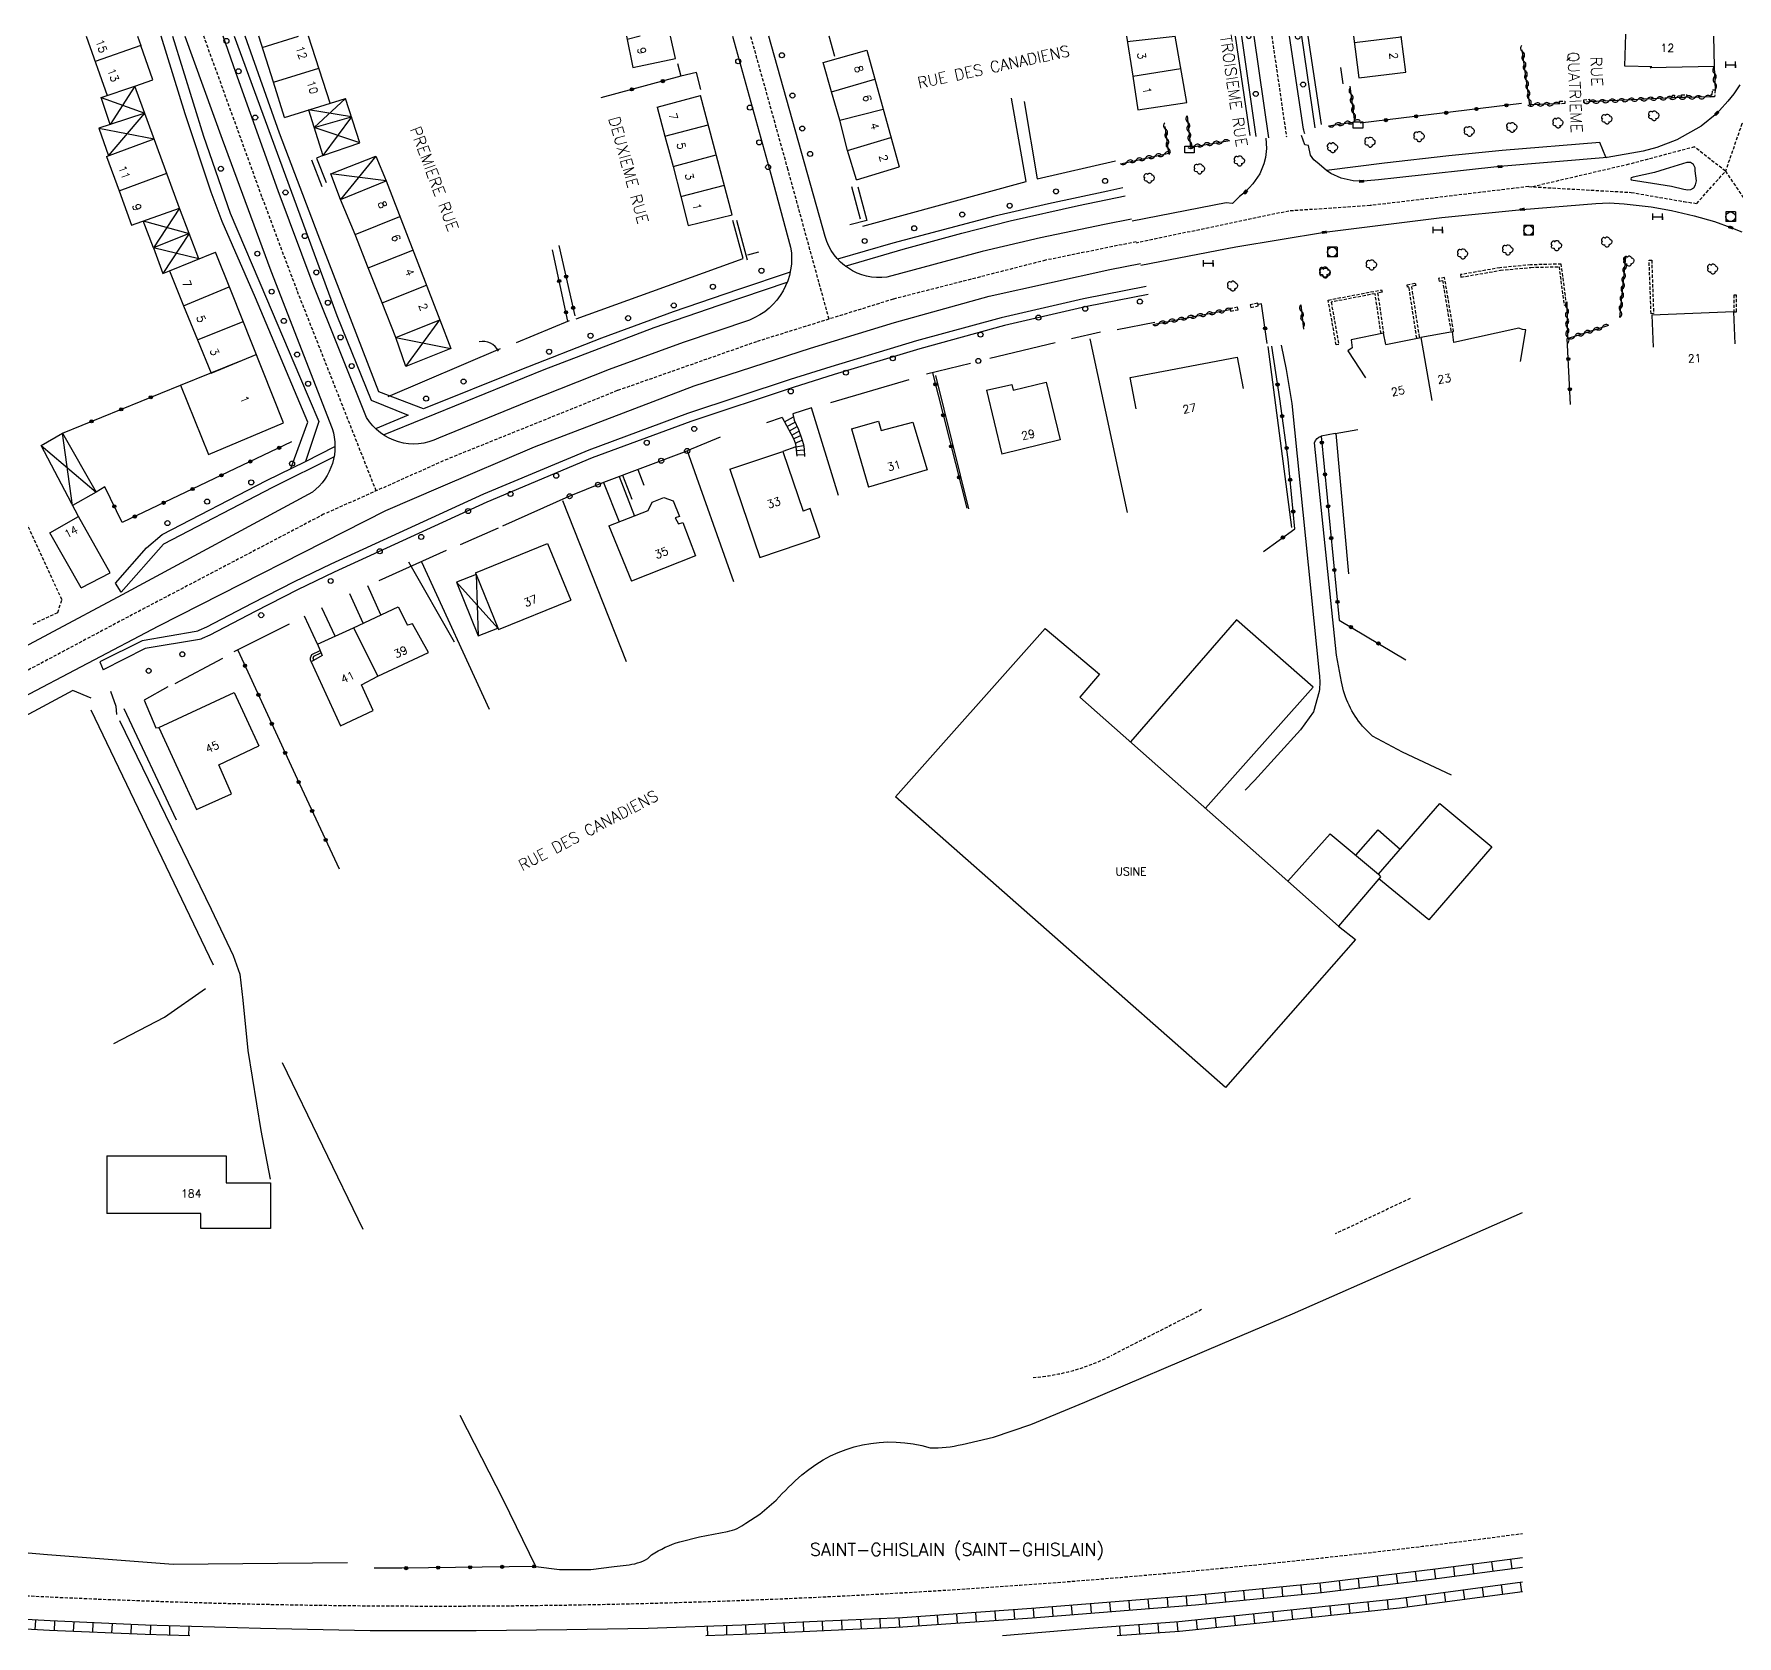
# Model space of a CAD drawing. Header units: millimetres. Extents: x 110000 to 111000, y 125000 to 126000.
# Drawn here: x 110267.4 to 110533.5, y 125750 to 126000.3 of the extents above; entities that cross this region are included whole.
import ezdxf
from ezdxf.enums import TextEntityAlignment as Align

# ---------------------------------------------------------------- set-up
doc = ezdxf.new("R2010")
doc.units = ezdxf.units.MM
doc.linetypes.add('DASHED', pattern=[0.75, 0.5, -0.25])
doc.layers.get('0').update_dxf_attribs({"linetype": 'CONTINUOUS'})
for name, color, linetype in [('W0001', 6, 'DASHED'), ('W0008', 7, 'CONTINUOUS'), ('W0100', 7, 'CONTINUOUS'), ('W0112', 1, 'DASHED'), ('W0300', 7, 'CONTINUOUS'), ('W0302', 3, 'CONTINUOUS'), ('W0310', 3, 'CONTINUOUS'), ('W0322', 7, 'CONTINUOUS'), ('W0400', 7, 'CONTINUOUS'), ('W0420', 7, 'CONTINUOUS'), ('W0700', 7, 'CONTINUOUS'), ('W0980', 7, 'CONTINUOUS'), ('W0989', 7, 'CONTINUOUS'), ('W0991', 7, 'CONTINUOUS'), ('W1102', 7, 'CONTINUOUS'), ('W1471', 7, 'CONTINUOUS'), ('W1474', 7, 'CONTINUOUS')]:
    doc.layers.add(name, color=color, linetype=linetype)
doc.styles.get("Standard").update_dxf_attribs({"font": 'romans.shx', "width": 0.85})

# ---------------------------------------------------------------- blocks, each defined once
blk = doc.blocks.new('T1474')
at = {"color": 0, "linetype": 'Continuous', "flags": 128}
for points in [[(-0.75, -0.5), (-0.75, 0.5)], [(-0.75, 0), (0.75, 0)], [(0.75, 0), (0.75, -0.5), (0.75, 0.5)]]:
    blk.add_lwpolyline(points, dxfattribs=at)
blk = doc.blocks.new('T400')
for p, q in [((-0.15, 0.3), (0.15, 0.3)), ((-0.15, -0.25), (-0.15, 0.3)), ((-0.15, 0.15), (0.15, 0.15)), ((-0.15, 0), (0.15, 0)), ((0.15, 0.3), (0.15, -0.25)), ((-0.15, -0.15), (0.15, -0.15)), ((-0.15, -0.25), (-0.15, -0.3)), ((-0.15, -0.3), (0.15, -0.3)), ((0.15, -0.3), (0.15, -0.25))]:
    blk.add_line(p, q)
blk = doc.blocks.new('T300')
for p, q in [((-0.8, 0.51), (-0.86, 0.34)), ((-0.86, 0.34), (-0.86, 0.17)), ((-0.86, 0.17), (-0.74, 0.06)), ((-0.69, 0.63), (-0.8, 0.51)), ((-0.8, -0.06), (-0.74, 0.06)), ((-0.74, 0.06), (-0.69, 0.11)), ((-0.57, 0.69), (-0.69, 0.63)), ((-0.46, 0.69), (-0.57, 0.69)), ((-0.29, 0.63), (-0.46, 0.69)), ((-0.29, 0.63), (-0.17, 0.74)), ((-0.23, 0.57), (-0.29, 0.63)), ((-0.17, 0.74), (-0.06, 0.8)), ((-0.06, 0.8), (0.06, 0.8)), ((0.06, 0.8), (0.23, 0.74)), ((0.23, 0.74), (0.34, 0.63)), ((0.34, 0.63), (0.4, 0.51)), ((0.46, 0.46), (0.34, 0.46)), ((0.4, 0.51), (0.4, 0.46)), ((0.57, 0.4), (0.46, 0.46)), ((0.57, 0.4), (0.69, 0.29)), ((0.69, 0.29), (0.74, 0.17)), ((0.74, 0.06), (0.69, -0.17)), ((0.74, 0.17), (0.74, 0.06)), ((-0.8, -0.17), (-0.8, -0.06)), ((-0.8, -0.23), (-0.8, -0.17)), ((-0.74, -0.34), (-0.8, -0.23)), ((-0.69, -0.4), (-0.74, -0.34)), ((-0.51, -0.46), (-0.69, -0.4)), ((-0.4, -0.46), (-0.51, -0.46)), ((-0.4, -0.46), (-0.34, -0.46)), ((-0.34, -0.46), (-0.34, -0.4)), ((-0.34, -0.51), (-0.34, -0.46)), ((-0.29, -0.63), (-0.34, -0.51)), ((-0.17, -0.74), (-0.29, -0.63)), ((-0.06, -0.8), (-0.17, -0.74)), ((0.06, -0.8), (-0.06, -0.8)), ((0.17, -0.74), (0.06, -0.8)), ((0.23, -0.69), (0.17, -0.74)), ((0.29, -0.46), (0.23, -0.46)), ((0.29, -0.63), (0.23, -0.69)), ((0.46, -0.4), (0.29, -0.46)), ((0.34, -0.51), (0.29, -0.63)), ((0.34, -0.51), (0.34, -0.46)), ((0.57, -0.34), (0.46, -0.4)), ((0.63, -0.29), (0.57, -0.34)), ((0.69, -0.17), (0.63, -0.29))]:
    blk.add_line(p, q)
blk = doc.blocks.new('T1471')
at = {"color": 0, "linetype": 'Continuous', "flags": 128}
blk.add_lwpolyline([(-0.75, -0.5), (-0.75, 0.5), (0.75, 0.5), (0.75, -0.5), (-0.75, -0.5)], dxfattribs=at)
blk = doc.blocks.new('T420')
for p, q in [((0.75, 0.75), (-0.75, 0.75)), ((-0.75, 0.75), (-0.75, -0.75)), ((0.75, 0.75), (0.75, -0.75)), ((0.75, -0.75), (-0.75, -0.75))]:
    blk.add_line(p, q)
blk.add_ellipse((0, 0), major_axis=(-0.53, 0.53), ratio=1, start_param=3.926991, end_param=10.210176)
blk = doc.blocks.new('t310o')
at = {"color": 0, "linetype": 'Continuous'}
for centre, start, end in [((-0.5, 0.38), 216.8699, 323.1304), ((0.5, -0.37), 36.8699, 143.1303)]:
    blk.add_arc(centre, 0.625, start, end, dxfattribs=at)
blk = doc.blocks.new('t322o')
at = {"color": 0, "linetype": 'Continuous'}
for radius in [0.25, 0.15]:
    blk.add_circle((0, 0), radius, dxfattribs=at)

msp = doc.modelspace()

# ---------------------------------------------------------------- linework, layer by layer
at = {"layer": 'W0001'}
for points in [[(110320.88, 125928.93), (110308.53, 125960.22), (110303.03, 125974.89), (110293.94, 126000)], [(110391.64, 125955.77), (110385.21, 125979.18), (110379.41, 126000)], [(110460.81, 126000), (110463.1, 125984.28)], [(110547.64, 125973.71), (110550.63, 125979.62), (110548.52, 125985.93), (110540.68, 125988.74), (110534.27, 125986.31), (110531.7, 125978.88), (110535.55, 125973.21), (110541.6, 125971.49), (110547.64, 125973.71)], [(110531.7, 125978.88), (110526.85, 125982.68), (110516.62, 125979.96), (110501.55, 125976.45)], [(110525.2, 125974.14), (110527.2, 125973.85), (110531.7, 125978.88)], [(110500.95, 125976.48), (110476.16, 125973.51), (110463.5, 125972.66), (110439.6, 125967.66)], [(110500.95, 125976.48), (110516.98, 125975.57), (110525.2, 125974.14)], [(110439.63, 125967.85), (110425.45, 125964.97), (110401.65, 125958.89), (110380.3, 125952.24), (110358.55, 125944.59), (110332.05, 125933.91), (110312.67, 125925.27), (110282.82, 125909.61), (110248.23, 125891.21), (110190.27, 125860.35), (110127.4, 125826.86), (110103.7, 125814.37), (110072.25, 125797.14), (110058.93, 125789.73), (110000, 125757.05)]]:
    msp.add_lwpolyline(points, dxfattribs=at)
msp.add_lwpolyline([(110000, 125798.18, 0.099168), (110500, 125766.01, -15.54241)], format="xyb", dxfattribs=at)
at = {"layer": 'W0008'}
for points in [[(110291, 126000), (110296.8, 125983.87), (110304.44, 125963.3), (110313.99, 125938.69, -0.31759), (110310.92, 125928.72), (110281.2, 125912.71), (110246.59, 125894.25), (110188.53, 125863.6), (110125.69, 125830.09), (110102.02, 125817.57), (110091.94, 125812.27), (110070.49, 125800.28), (110057.22, 125792.86), (110000, 125761.19)], [(110376.54, 126000), (110382.55, 125978.43), (110385.63, 125967.03, -0.357328), (110379.22, 125955.63), (110368.84, 125952.14), (110357.27, 125947.92), (110344.51, 125942.87), (110330.64, 125937.19, -0.39495), (110319.39, 125940.42), (110311.05, 125961.2), (110305.57, 125975.83), (110298.96, 125994.32), (110296.97, 126000)], [(110438.89, 125971.41), (110434.68, 125970.58), (110424.68, 125968.47), (110415.58, 125966.35), (110404.92, 125963.46), (110400.68, 125962.33, -0.372029), (110391.01, 125968.68), (110382.23, 126000)], [(110465.96, 125984.72, -0.019207), (110465.79, 125985.46), (110463.6, 126000)], [(110441.17, 125960.89), (110431.39, 125958.95), (110418.55, 125955.98), (110405.28, 125952.37), (110391.91, 125948.34), (110385.54, 125946.33), (110369.51, 125941.02), (110354.12, 125935.3), (110337.67, 125928.4), (110313.78, 125917.48), (110308.05, 125914.72), (110301.47, 125911.33), (110294.36, 125907.62), (110293.19, 125907.09, -0.075895), (110292.75, 125906.96), (110284.29, 125905.52), (110277.69, 125902.21)], [(110441.49, 125959.62), (110431.91, 125957.72), (110419.06, 125954.75), (110405.8, 125951.14), (110392.42, 125947.11), (110386.05, 125945.1), (110370.02, 125939.79), (110354.63, 125934.07), (110338.18, 125927.17), (110314.3, 125916.25), (110308.57, 125913.49), (110301.98, 125910.1), (110294.87, 125906.38), (110293.7, 125905.85, -0.075895), (110293.26, 125905.73), (110284.81, 125904.29), (110278.21, 125900.98)], [(110462.3, 125951.72), (110463.06, 125947.88), (110463.96, 125942.59), (110468.23, 125900.37, -0.050483), (110468.23, 125897.6), (110467.33, 125894.41), (110465.28, 125891.58), (110458.12, 125883.65), (110456.68, 125882.14)], [(110488.88, 125884.49), (110481.24, 125888.1), (110476.54, 125890.62), (110474.98, 125892.19, -0.136679), (110471.72, 125899.1), (110470.94, 125903.25), (110467.51, 125936.45, -0.267835), (110468.53, 125937.47, -0.90123)]]:
    msp.add_lwpolyline(points, format="xyb", dxfattribs=at)
for points in [[(110307.55, 125932.43), (110310.2, 125939.66), (110302.02, 125959.12), (110296.8, 125971.05), (110295.09, 125975.6), (110291.06, 125987.87), (110287.3, 126000)], [(110289.08, 126000), (110293.9, 125984.37), (110298.06, 125972.31), (110303.73, 125958.98), (110308.88, 125946.85), (110311.92, 125939.79), (110309.81, 125933.53), (110314.44, 125935.84)], [(110298.67, 126000), (110314.75, 125956.35), (110320.11, 125943.08), (110325.9, 125940.78), (110320.79, 125938.65)], [(110385.56, 125963.13), (110377.5, 125960.42), (110367.28, 125956.93), (110356.08, 125952.81), (110343.31, 125947.81), (110328.25, 125941.77), (110321.31, 125944.43), (110311.83, 125968.96), (110305.78, 125984.84), (110300.39, 126000)], [(110455.07, 126000), (110457.4, 125984.46)], [(110458.39, 125984.3), (110456.12, 126000)], [(110458.02, 126000), (110460.28, 125984.08)], [(110467.61, 125985.64), (110465.51, 126000)], [(110468.6, 125986.19), (110466.51, 126000)], [(110533.92, 125992.36), (110532.99, 125990.95), (110532.09, 125989.83), (110530.77, 125988.37), (110530.33, 125987.92), (110527.9, 125985.92), (110524.09, 125983.81), (110521, 125982.6), (110518.85, 125982.02), (110513.21, 125981), (110496.45, 125979.61), (110480.36, 125977.86), (110477.5, 125977.52), (110475.74, 125977.38), (110474.81, 125977.32), (110473.51, 125977.38), (110471.63, 125977.81), (110470.03, 125978.54), (110469.35, 125978.97), (110468.22, 125979.97), (110467.4, 125980.66), (110466.86, 125981.37), (110466.57, 125982.88), (110465.96, 125983), (110465.46, 125984.45)], [(110459.9, 125984.05), (110459.99, 125982.42), (110459.81, 125981.05), (110459.57, 125980.05), (110458.94, 125978.46), (110457.87, 125976.92), (110456.71, 125975.65), (110455.79, 125974.92), (110454.68, 125973.84), (110453.7, 125973.92), (110438.98, 125971.1)], [(110513.21, 125980.99), (110513.03, 125981.1), (110512.07, 125983.39), (110496.8, 125982.11), (110488.47, 125981.28), (110478.43, 125980.14), (110469.36, 125978.98)], [(110527.04, 125976.73), (110527.19, 125977.36), (110526.99, 125978.92), (110526.94, 125979.43), (110526.69, 125979.95), (110526.21, 125980.25), (110525.65, 125980.24), (110522.27, 125979.2), (110520.63, 125978.7), (110517.27, 125977.97), (110516.98, 125977.87), (110516.91, 125977.69), (110516.95, 125977.51), (110520.29, 125976.99), (110523.26, 125976.52), (110525.21, 125976.1), (110525.83, 125975.96), (110526.28, 125976.03), (110526.78, 125976.31), (110527.04, 125976.75)], [(110437.54, 125976.29), (110435.19, 125975.79), (110425.9, 125973.79), (110417.52, 125971.88), (110401.59, 125967.65), (110392.98, 125965.15)], [(110394.16, 125964.07), (110403.23, 125966.69), (110412.38, 125969.2), (110419.94, 125971.11), (110430.63, 125973.52), (110437.9, 125975.01)], [(110440.36, 125964.21), (110455.19, 125967.07), (110469.05, 125969.34), (110487.4, 125971.63), (110499.96, 125972.91), (110511.44, 125973.82), (110513.54, 125973.92), (110515.89, 125973.76), (110520.1, 125973.3), (110523.27, 125972.76), (110526.82, 125971.9), (110529.96, 125971.02), (110532.54, 125970.1), (110534.28, 125969.42)], [(110000, 125752.94), (110017, 125762.1), (110027.08, 125767.51), (110055, 125783.53), (110066.46, 125789.78), (110080.15, 125797.42), (110093.85, 125805.06), (110106.05, 125811.53), (110130.47, 125824.36), (110157.11, 125838.46), (110201.8, 125862.33), (110264.74, 125896.16), (110286.93, 125907.83), (110322.38, 125925.86), (110330.98, 125929.57), (110345.63, 125935.83), (110370.57, 125945.37), (110388.72, 125951.21), (110401.88, 125955.24), (110416.64, 125959.37), (110435.53, 125963.51), (110440.31, 125964.45)], [(110322, 125937.68), (110334.81, 125942.92), (110347.11, 125947.92), (110364.31, 125954.48), (110374.47, 125957.97), (110385.11, 125961.56)], [(110314.29, 125934.25), (110304.66, 125929.44), (110287.63, 125920.6), (110281.03, 125913.08), (110280.17, 125914.53), (110284.99, 125920.01), (110287.43, 125922.12), (110303.73, 125930.56), (110309.81, 125933.53)], [(110277.69, 125902.21), (110278.21, 125900.98)]]:
    msp.add_lwpolyline(points, dxfattribs=at)
at = {"layer": 'W0100'}
for p, q in [((110478.28, 125953.56), (110478.28, 125953.56)), ((110478.62, 125951.83), (110478.28, 125953.56)), ((110478.62, 125951.83), (110484.11, 125952.92))]:
    msp.add_line(p, q, dxfattribs=at)
for points in [[(110275.55, 126000), (110278.85, 125990.73)], [(110283.61, 126000), (110284.12, 125998.55)], [(110304.81, 125992.78), (110302.52, 126000)], [(110303.09, 125998.2), (110308.74, 126000)], [(110313.71, 125989.51), (110310.33, 126000)], [(110359.97, 126000), (110361, 125995.1)], [(110362.1, 126000), (110360.08, 125999.44)], [(110367.67, 125996.51), (110366.84, 126000)], [(110438.09, 126000), (110439.08, 125993.73)], [(110438.22, 125999.15), (110445.72, 126000)], [(110447.54, 125989.61), (110445.72, 126000)], [(110473.6, 126000), (110474.42, 125993.47)], [(110473.73, 125998.98), (110481.05, 125999.89)], [(110481.75, 125994.38), (110481.03, 126000)], [(110529.82, 126000), (110529.93, 125995.23), (110519.94, 125995.02), (110520.2, 125995.18), (110515.97, 125995.32), (110516.13, 126000.32)], [(110284.12, 125998.55), (110276.95, 125996.05)], [(110283.17, 125992.18), (110285.98, 125993.17), (110284.12, 125998.55)], [(110361, 125995.1), (110367.67, 125996.51)], [(110390.73, 125995.88), (110397.53, 125997.8)], [(110397.53, 125997.8), (110402.58, 125979.55)], [(110304.81, 125992.78), (110311.94, 125995.01)], [(110392.03, 125991.31), (110390.73, 125995.88)], [(110439.08, 125993.73), (110446.61, 125994.92)], [(110474.42, 125993.47), (110481.75, 125994.38)], [(110290.14, 125973.12), (110283.17, 125992.18), (110279.32, 125986.2), (110277.92, 125990.42), (110284.72, 125987.95), (110279.32, 125986.2), (110277.55, 125985.6), (110279.05, 125981.28), (110284.72, 125987.95)], [(110277.92, 125990.42), (110283.17, 125992.18)], [(110306.53, 125987.27), (110304.81, 125992.78)], [(110392.03, 125991.31), (110398.79, 125993.27)], [(110393.32, 125986.84), (110392.03, 125991.31)], [(110439.08, 125993.73), (110439.86, 125988.47)], [(110306.53, 125987.27), (110316.08, 125990.25)], [(110310.31, 125988.45), (110312.57, 125981.33), (110318.34, 125983.31), (110316.08, 125990.25), (110311.17, 125985.72), (110317.01, 125987.4), (110312.57, 125981.33)], [(110317.01, 125987.4), (110310.31, 125988.45)], [(110364.79, 125988.9), (110371.54, 125990.69)], [(110364.79, 125988.9), (110366, 125984.34)], [(110376.52, 125972.08), (110371.54, 125990.69)], [(110393.32, 125986.84), (110400.09, 125988.56)], [(110439.86, 125988.47), (110447.54, 125989.61)], [(110366, 125984.34), (110372.76, 125986.13)], [(110394.53, 125982.1), (110393.32, 125986.84)], [(110277.55, 125985.6), (110286.19, 125983.92)], [(110278.76, 125981.17), (110286.19, 125983.92)], [(110318.34, 125983.31), (110311.17, 125985.72)], [(110366, 125984.34), (110367.29, 125979.6)], [(110394.53, 125982.1), (110401.31, 125984.15)], [(110278.76, 125981.17), (110280.74, 125975.82)], [(110315.32, 125974.44), (110313.77, 125978.48), (110320.84, 125981.24), (110322.44, 125977.37), (110313.77, 125978.48)], [(110320.84, 125981.24), (110315.32, 125974.44)], [(110367.29, 125979.6), (110374.02, 125981.44)], [(110395.91, 125977.54), (110394.53, 125982.1)], [(110280.74, 125975.82), (110288.15, 125978.56)], [(110367.29, 125979.6), (110368.5, 125974.95)], [(110395.91, 125977.54), (110402.58, 125979.55)], [(110280.74, 125975.82), (110282.63, 125970.47)], [(110315.32, 125974.44), (110322.44, 125977.37)], [(110322.44, 125977.37), (110330.84, 125955.65)], [(110368.5, 125974.95), (110375.28, 125976.71)], [(110282.63, 125970.47), (110290.14, 125973.12)], [(110293.15, 125965.18), (110290.14, 125973.12), (110286.08, 125966.93), (110284.46, 125971.11), (110291.65, 125969.15), (110286.08, 125966.93), (110287.56, 125962.91), (110288.57, 125963.3)], [(110317.57, 125969.01), (110315.32, 125974.44)], [(110368.5, 125974.95), (110369.62, 125970.39)], [(110317.57, 125969.01), (110324.6, 125971.78)], [(110369.62, 125970.39), (110376.52, 125972.08)], [(110291.65, 125969.15), (110287.56, 125962.91)], [(110319.63, 125963.76), (110317.57, 125969.01)], [(110293.15, 125965.18), (110286.08, 125966.93)], [(110288.57, 125963.3), (110295.75, 125966.24)], [(110306.42, 125939.57), (110298.2, 125960.12), (110295.75, 125966.24)], [(110319.63, 125963.76), (110326.63, 125966.54)], [(110288.57, 125963.3), (110290.79, 125957.86)], [(110321.79, 125958.33), (110319.63, 125963.76)], [(110290.79, 125957.86), (110297.93, 125960.79)], [(110321.79, 125958.33), (110328.74, 125961.09)], [(110290.79, 125957.86), (110292.94, 125952.51)], [(110323.94, 125952.91), (110321.79, 125958.33)], [(110533.22, 125951.93), (110533, 125956.93), (110520.18, 125956.37), (110520.4, 125951.38)], [(110292.94, 125952.51), (110300.1, 125955.38)], [(110323.94, 125952.91), (110330.84, 125955.65)], [(110330.84, 125955.65), (110332.56, 125951.19), (110325.49, 125948.35), (110323.94, 125952.91), (110332.56, 125951.19)], [(110325.49, 125948.35), (110330.84, 125955.65)], [(110499.66, 125949.13), (110500.49, 125954.07), (110500.01, 125954.15), (110499.42, 125954.36), (110489.24, 125952.14), (110489.05, 125953.77), (110484.11, 125952.92)], [(110292.94, 125952.51), (110295.08, 125947.32)], [(110478.28, 125953.56), (110473.21, 125952.55), (110473.38, 125951.26), (110472.67, 125950.79), (110475.43, 125946.62)], [(110290.3, 125945.43), (110299.57, 125949.18)], [(110295.08, 125947.32), (110302.15, 125950.24)], [(110439.62, 125941.74), (110438.68, 125946.65), (110455.4, 125949.85), (110456.34, 125944.94)], [(110391.92, 125942.75), (110404.14, 125946.32)], [(110420.42, 125944.66), (110425.58, 125945.94), (110427.74, 125936.92), (110418.62, 125934.67)], [(110290.3, 125945.43), (110294.67, 125934.64)], [(110416.25, 125944.68), (110420.22, 125945.57)], [(110416.25, 125944.68), (110418.62, 125934.67)], [(110420.22, 125945.57), (110420.42, 125944.66)], [(110386, 125940.96), (110386.21, 125939.97), (110386.84, 125938.51), (110387.39, 125937.02), (110387.64, 125936.18), (110387.75, 125935.45), (110387.79, 125934.32)], [(110274.36, 125924.91), (110268.51, 125936.03), (110271.89, 125937.97), (110277.12, 125928.74), (110273.45, 125926.64), (110271.89, 125937.97)], [(110294.67, 125934.64), (110306.42, 125939.57)], [(110384.31, 125940.4), (110385.67, 125937.88), (110386.06, 125937.13), (110386.37, 125936.3), (110386.51, 125935.37), (110386.59, 125934.37)], [(110384.68, 125939.7), (110386.1, 125940.48)], [(110385.06, 125939.01), (110386.33, 125939.69)], [(110385.44, 125938.29), (110386.64, 125938.98)], [(110385.8, 125937.62), (110386.93, 125938.26)], [(110395.15, 125938.61), (110399.35, 125939.83)], [(110395.15, 125938.61), (110397.79, 125929.49)], [(110399.78, 125938.36), (110404.71, 125939.65), (110406.96, 125932.23), (110397.79, 125929.49)], [(110399.35, 125939.83), (110399.78, 125938.36)], [(110470.7, 125937.9), (110474.24, 125938.54)], [(110470.81, 125937.92), (110472.78, 125915.98)], [(110268.51, 125936.03), (110277.12, 125928.74)], [(110386.44, 125935.82), (110384.44, 125935.08)], [(110386.09, 125937.05), (110387.19, 125937.56)], [(110386.33, 125936.41), (110387.44, 125936.83)], [(110386.44, 125935.82), (110387.66, 125936.04)], [(110386.52, 125935.24), (110387.75, 125935.34)], [(110356.44, 125930.27), (110369.47, 125935.17)], [(110376.16, 125932.32), (110384.44, 125935.08)], [(110384.44, 125935.08), (110387.58, 125925.75)], [(110386.57, 125934.57), (110387.78, 125934.59)], [(110351.02, 125928.09), (110356.44, 125930.27)], [(110376.16, 125932.32), (110380.8, 125918.51)], [(110363.98, 125927.16), (110365.83, 125927.89), (110367.26, 125927.37), (110368.26, 125924.94), (110367.62, 125924.73), (110368.1, 125923.78), (110368.79, 125923.99), (110370.79, 125918.77), (110360.76, 125914.83)], [(110269.88, 125922.39), (110274.36, 125924.91)], [(110279.34, 125916.1), (110274.36, 125924.91)], [(110357.23, 125923.47), (110363.4, 125925.84)], [(110363.4, 125925.84), (110363.98, 125927.16)], [(110380.8, 125918.51), (110390.21, 125921.72), (110388.68, 125926.18), (110387.58, 125925.75)], [(110274.8, 125913.8), (110269.88, 125922.39)], [(110357.23, 125923.47), (110360.76, 125914.83)], [(110336.38, 125916.1), (110347.67, 125920.72)], [(110347.67, 125920.72), (110351.29, 125911.87)], [(110274.8, 125913.8), (110279.34, 125916.1)], [(110336.48, 125915.85), (110333.44, 125914.66), (110336.82, 125906.3), (110339.89, 125907.5), (110333.44, 125914.66)], [(110336.38, 125916.1), (110339.98, 125907.28)], [(110336.48, 125915.85), (110336.82, 125906.3)], [(110339.98, 125907.28), (110351.29, 125911.87)], [(110317.34, 125907.54), (110324.34, 125910.83)], [(110324.34, 125910.83), (110325.77, 125907.95)], [(110450.45, 125879.34), (110467.27, 125898.28), (110455.3, 125908.77), (110438.75, 125889.69)], [(110312.42, 125903.19), (110310.73, 125902.23), (110315.28, 125892.23), (110320.42, 125894.61), (110318.56, 125898.64), (110321.16, 125899.96), (110329.05, 125903.66), (110326.56, 125908.16), (110325.77, 125907.95)], [(110311.73, 125904.99), (110317.34, 125907.54)], [(110317.34, 125907.54), (110321.16, 125899.96)], [(110471.22, 125860.93), (110473.91, 125858.83), (110453.57, 125835.72), (110402, 125881.14), (110425.39, 125907.44), (110433.9, 125900.27), (110430.84, 125896.68), (110463.32, 125867.95)], [(110311.73, 125904.99), (110312.42, 125903.19)], [(110296.87, 125902.73), (110289.44, 125898.78)], [(110288.31, 125898.31), (110284.64, 125896.24), (110286.43, 125891.92), (110286.92, 125891.97)], [(110279.38, 125897.65), (110280.22, 125895.31), (110280.32, 125893.99)], [(110286.92, 125891.97), (110298.71, 125897.41)], [(110298.71, 125897.41), (110302.55, 125889.07)], [(110286.92, 125891.97), (110291.11, 125882.89)], [(110291.11, 125882.89), (110292.82, 125879.15), (110298.28, 125881.59), (110296.3, 125886.1), (110302.55, 125889.07)], [(110477.5, 125869.06), (110487.07, 125880.08), (110495.18, 125873.31), (110485.34, 125861.88), (110477.52, 125868.29), (110471.22, 125860.93), (110463.32, 125867.95), (110469.91, 125875.36), (110477.5, 125869.06), (110477.81, 125868.63), (110477.52, 125868.29)], [(110473.94, 125872.02), (110477.43, 125875.94), (110480.89, 125872.96)], [(110279.87, 125842.59), (110287.82, 125846.67), (110294.22, 125851.19)], [(110278.81, 125825.04), (110297.43, 125825.04)], [(110278.81, 125825.04), (110278.81, 125816.02)], [(110297.43, 125825.04), (110297.43, 125820.81)], [(110297.43, 125820.81), (110304.39, 125820.81), (110304.39, 125813.67), (110293.48, 125813.67), (110293.48, 125816.02), (110278.81, 125816.02)]]:
    msp.add_lwpolyline(points, dxfattribs=at)
for points in [[(110339.97, 125950.76, 0.357448), (110336.96, 125952.22, 0.765325)], [(110310.73, 125902.23, -0.284751), (110310.85, 125903.37), (110312.11, 125904)], [(110311.15, 125902.47, -0.338644), (110311.14, 125903.08), (110312.25, 125903.63)], [(110345.85, 125760.87), (110349.52, 125760.4), (110354.41, 125760.4), (110358.07, 125760.87), (110359.95, 125761.06, 0.098682), (110363.34, 125762.09), (110363.9, 125762.66, -0.07241), (110368.32, 125764.72), (110371.42, 125765.47), (110375.75, 125766.32, 0.115929), (110378.66, 125767.64), (110380.83, 125769.04), (110383.37, 125771.21, -0.032177), (110387.41, 125775.15, -0.259286), (110407.43, 125779.38, 0.070509), (110412.42, 125779.94), (110417.31, 125781.07), (110423.14, 125783.04), (110431.6, 125786.52), (110453.13, 125795.72), (110464.04, 125800.33), (110500, 125816.15)]]:
    msp.add_lwpolyline(points, format="xyb", dxfattribs=at)
for centre in [(110297.49, 125999.24), (110377.46, 125996.05), (110384.27, 125997), (110299.38, 125994.5), (110385.91, 125990.71), (110458.3, 125990.97), (110465.71, 125992.43), (110379.27, 125988.82), (110301.97, 125987.27), (110387.46, 125985.55), (110380.74, 125983.39), (110388.67, 125981.58), (110296.62, 125979.26), (110382.12, 125979.52), (110306.71, 125975.56), (110427.1, 125975.73), (110434.77, 125977.36), (110412.45, 125972.11), (110419.86, 125973.49), (110404.95, 125969.96), (110309.72, 125968.75), (110397.2, 125967.98), (110302.31, 125966), (110311.53, 125963.07), (110381.08, 125963.33), (110304.55, 125960.06), (110373.5, 125960.83), (110313.34, 125958.33), (110367.38, 125957.9), (110431.67, 125957.39), (110440.2, 125958.51), (110306.45, 125955.49), (110360.23, 125955.92), (110424.35, 125956.01), (110315.32, 125952.91), (110354.37, 125953.17), (110415.3, 125953.34), (110308.52, 125950.24), (110317.05, 125948.43), (110347.9, 125950.67), (110401.59, 125949.64), (110414.96, 125949.23), (110310.24, 125945.68), (110334.54, 125946.02), (110394.27, 125947.4), (110328.68, 125943.35), (110385.65, 125944.47), (110370.57, 125938.62), (110363.16, 125936.46), (110369.47, 125935.17), (110307.74, 125933.19), (110365.41, 125933.64), (110301.36, 125930.26), (110349.02, 125931.3), (110355.54, 125929.9), (110294.47, 125927.25), (110341.87, 125928.45), (110351.11, 125928.1), (110335.23, 125925.78), (110288.26, 125923.89), (110327.91, 125921.74), (110321.44, 125919.5), (110313.77, 125914.85), (110302.91, 125909.51), (110290.59, 125903.4), (110285.33, 125900.81)]:
    msp.add_circle(centre, 0.392, dxfattribs=at)
for centre, start, end in [((110457.22, 126000.04), 185.2867, 354.7133), ((110464.87, 125999.97), 175.9814, 4.0186)]:
    msp.add_arc(centre, 0.41, start, end, dxfattribs=at)
at = {"layer": 'W0112'}
for p, q in [((110530.08, 125991.58), (110530.01, 125990.5)), ((110505.8, 125989.41), (110505.78, 125989.81)), ((110506.59, 125989.44), (110505.8, 125989.41)), ((110509.59, 125989.64), (110509.56, 125990.04)), ((110510.48, 125989.72), (110509.59, 125989.64)), ((110523.36, 125990.38), (110523.4, 125990.78)), ((110523.7, 125990.35), (110523.36, 125990.38)), ((110524.85, 125990.4), (110524.83, 125990.8)), ((110525.68, 125990.44), (110524.85, 125990.4)), ((110530.01, 125990.5), (110529.48, 125990.49)), ((110519.77, 125964.97), (110520.17, 125964.98)), ((110520.07, 125956.62), (110519.77, 125964.97)), ((110496.47, 125963.8), (110490.29, 125962.72)), ((110476.96, 125959.74), (110470.09, 125958.43)), ((110477.35, 125959.86), (110478.27, 125953.58)), ((110481.96, 125961.14), (110483.23, 125961.41)), ((110482.63, 125960.87), (110483.86, 125952.87)), ((110486.94, 125961.72), (110487.49, 125961.81)), ((110487.49, 125961.81), (110488.82, 125953.76)), ((110533.01, 125959.52), (110532.99, 125956.93)), ((110455.48, 125957.63), (110454.3, 125957.42)), ((110454.3, 125957.42), (110454.37, 125957.02)), ((110458.62, 125958.25), (110457.45, 125958)), ((110457.45, 125958), (110457.53, 125957.61)), ((110533, 125956.93), (110533.4, 125956.92))]:
    msp.add_line(p, q, dxfattribs=at)
for points in [[(110529.64, 125990.89), (110529.68, 125991.6), (110530.08, 125991.58)], [(110505.78, 125989.81), (110506.58, 125989.84), (110506.59, 125989.44)], [(110509.56, 125990.04), (110510.44, 125990.12), (110510.48, 125989.72)], [(110523.4, 125990.78), (110523.74, 125990.75), (110523.7, 125990.35)], [(110524.83, 125990.8), (110525.66, 125990.84), (110525.68, 125990.44)], [(110529.48, 125990.49), (110529.47, 125990.89), (110529.64, 125990.89)], [(110520.17, 125964.98), (110520.46, 125956.63), (110520.07, 125956.62)], [(110487.82, 125962.26), (110486.88, 125962.12), (110486.94, 125961.72)], [(110488.82, 125953.76), (110489.22, 125953.83), (110487.82, 125962.26)], [(110490.29, 125962.72), (110490.36, 125962.32), (110496.53, 125963.4), (110501.29, 125963.85), (110505.69, 125963.96)], [(110506.88, 125957.99), (110506.04, 125964.37), (110501.26, 125964.25), (110496.47, 125963.8)], [(110505.69, 125963.96), (110506.48, 125957.94), (110506.88, 125957.99)], [(110470.88, 125951.73), (110469.63, 125958.75), (110477.94, 125960.33), (110478.04, 125959.96), (110477.35, 125959.86)], [(110478.27, 125953.58), (110477.88, 125953.52), (110476.96, 125959.74)], [(110483.47, 125952.79), (110482.24, 125960.8), (110482.04, 125960.76), (110481.96, 125961.14)], [(110483.23, 125961.41), (110483.31, 125961.02), (110482.63, 125960.87)], [(110533.4, 125956.92), (110533.4, 125959.52), (110533.01, 125959.52)], [(110454.37, 125957.02), (110455.55, 125957.24), (110455.48, 125957.63)], [(110457.53, 125957.61), (110458.71, 125957.86), (110458.62, 125958.25)], [(110470.09, 125958.43), (110471.27, 125951.8), (110470.88, 125951.73)], [(110267.3, 125908.12), (110271.13, 125909.94), (110271.79, 125911.93), (110266.39, 125923.6)], [(110482.46, 125818.37), (110470.71, 125812.82)]]:
    msp.add_lwpolyline(points, dxfattribs=at)
msp.add_lwpolyline([(110449.84, 125800.99), (110435.83, 125793.85, -0.098455), (110423.51, 125790.37, 25.374646)], format="xyb", dxfattribs=at)
at = {"layer": 'W0302'}
msp.add_line((110525.68, 125990.44), (110525.68, 125990.44), dxfattribs=at)
at = {"layer": 'W0310'}
for p, q in [((110529.94, 125995.17), (110530.08, 125991.67)), ((110515.2, 125956.02), (110516.12, 125965.41)), ((110442.23, 125954.94), (110454.27, 125957.25)), ((110465.36, 125957.98), (110465.75, 125954.22))]:
    msp.add_line(p, q, dxfattribs=at)
for points in [[(110392.54, 125996.83), (110391.68, 126000)], [(110505.8, 125989.41), (110501.15, 125989.28), (110499.96, 125997.86)], [(110371.6, 125991.66), (110370.91, 125994.33), (110368.5, 125993.73)], [(110471.57, 125995.1), (110471.92, 125992.52)], [(110469.66, 125985.96), (110473.77, 125986.62), (110473.04, 125992.19)], [(110396.94, 125970.3), (110422.45, 125977.28), (110420.12, 125990.28)], [(110422.1, 125989.76), (110424.17, 125977.71), (110436.39, 125980.48)], [(110529.48, 125990.48), (110523.38, 125990.36), (110510.48, 125989.72)], [(110437.17, 125980.06), (110444.71, 125981.69), (110444.18, 125985.86)], [(110447.58, 125987.52), (110448.09, 125982.66), (110454.27, 125983.66)], [(110310.76, 125980.64), (110312.39, 125976.5)], [(110312.57, 125981.33), (110311.53, 125980.9), (110313.08, 125977.11)], [(110396.16, 125976.42), (110397.54, 125971.16), (110394.87, 125970.48)], [(110395.13, 125976.5), (110396.51, 125971.42)], [(110352.12, 125955.84), (110378.24, 125965.22), (110376.6, 125971.16)], [(110377.2, 125971.25), (110378.84, 125965.05)], [(110378.93, 125965.83), (110380.65, 125966.26)], [(110506.92, 125958.48), (110507, 125952.72), (110513.5, 125954.83)], [(110342.82, 125952.13), (110351.09, 125955.58)], [(110442.56, 125955.23), (110436.68, 125954.11)], [(110322.74, 125943.7), (110340.32, 125951.19)], [(110426.99, 125952.05), (110416.74, 125949.6)], [(110434.04, 125953.74), (110429.53, 125952.7)], [(110438.27, 125925.56), (110432.44, 125952.7)], [(110463.94, 125923.21), (110460.25, 125951.49)], [(110413.73, 125948.85), (110406.87, 125947.16)], [(110408.28, 125946.97), (110413.45, 125926.12)], [(110393.14, 125928.19), (110388.91, 125941.9), (110386, 125940.96)], [(110384.31, 125940.4), (110381.86, 125939.55)], [(110374.62, 125937.3), (110369.47, 125935.17), (110376.69, 125914.75)], [(110359.38, 125931.37), (110360.82, 125927.63)], [(110361.78, 125932.27), (110362.72, 125929.84)], [(110340.68, 125923.49), (110351.02, 125928.09)], [(110349.99, 125927.43), (110359.95, 125902.26)], [(110339.93, 125923.11), (110334, 125920.48)], [(110331.84, 125919.64), (110321.31, 125914.85)], [(110325.92, 125917.85), (110333.06, 125905.36)], [(110327.94, 125917.86), (110338.52, 125894.84)], [(110307.3, 125908.08), (110298.65, 125903.76)], [(110276.33, 125896.54), (110273.46, 125897.76), (110249.5, 125884.85)], [(110295.44, 125854.83), (110276.33, 125894.67)], [(110280.79, 125893.05), (110295.08, 125863.55), (110298.56, 125856.32), (110299.59, 125853.41), (110300.06, 125849.37), (110300.81, 125841.48), (110302.88, 125828.98), (110304.29, 125821.37)], [(110281.45, 125894.93), (110289.63, 125877.55)], [(110306.17, 125839.6), (110318.77, 125813.57)], [(110345.85, 125760.87), (110340.77, 125771.21), (110334, 125784.45)], [(110316.42, 125761.44), (110289.16, 125761.15), (110269.51, 125762.66), (110261.04, 125763.41)]]:
    msp.add_lwpolyline(points, dxfattribs=at)
at = {"layer": 'W0322'}
for p, q in [((110499.85, 125989.46), (110474.62, 125986.38)), ((110507.5, 125942.43), (110506.97, 125952.74))]:
    msp.add_line(p, q, dxfattribs=at)
for points in [[(110367.98, 125995.71), (110368.5, 125993.73), (110356, 125990.37)], [(110351.95, 125956.27), (110349.45, 125967.29)], [(110350.84, 125955.47), (110348.42, 125966.6)], [(110460.1, 125951.98), (110459.22, 125958.16), (110458.69, 125958.06)], [(110459.52, 125919.45), (110464.41, 125923.02), (110463.38, 125933.82), (110462.06, 125943.31), (110460.8, 125951.55)], [(110407.78, 125947.39), (110413.17, 125926.21)], [(110271.89, 125937.97), (110290.3, 125945.43)], [(110470.7, 125937.9), (110468.53, 125937.47), (110471.36, 125908.73), (110481.78, 125902.53)], [(110307.64, 125936.59), (110281.19, 125923.98), (110278.47, 125929.58), (110277.12, 125928.74)], [(110299.25, 125904.06), (110308.52, 125883.94), (110315.11, 125869.85)], [(110345.85, 125760.87), (110324.88, 125760.59), (110320.56, 125760.59)]]:
    msp.add_lwpolyline(points, dxfattribs=at)
at = {"layer": 'W0700'}
for p, q in [((110480.25, 125759.69), (110480.43, 125758.2)), ((110483.23, 125760.05), (110483.41, 125758.56)), ((110486.21, 125760.41), (110486.39, 125758.92)), ((110489.18, 125760.8), (110489.38, 125759.31)), ((110492.16, 125761.19), (110492.35, 125759.71)), ((110495.13, 125761.59), (110495.33, 125760.1)), ((110498.1, 125761.98), (110498.3, 125760.49)), ((110456.39, 125757.07), (110456.54, 125755.58)), ((110459.38, 125757.37), (110459.53, 125755.87)), ((110462.37, 125757.66), (110462.51, 125756.17)), ((110465.35, 125757.95), (110465.5, 125756.46)), ((110468.34, 125758.24), (110468.48, 125756.75)), ((110471.32, 125758.6), (110471.5, 125757.11)), ((110474.29, 125758.96), (110474.47, 125757.48)), ((110477.27, 125759.33), (110477.45, 125757.84)), ((110490.72, 125757.17), (110490.92, 125755.68)), ((110493.7, 125757.57), (110493.9, 125756.08)), ((110496.67, 125757.97), (110496.87, 125756.48)), ((110499.64, 125758.37), (110499.84, 125756.88)), ((110426.5, 125754.53), (110426.62, 125753.03)), ((110429.49, 125754.77), (110429.61, 125753.27)), ((110432.48, 125755.01), (110432.61, 125753.52)), ((110435.47, 125755.25), (110435.6, 125753.76)), ((110438.46, 125755.49), (110438.59, 125754)), ((110441.46, 125755.73), (110441.58, 125754.24)), ((110444.45, 125755.98), (110444.57, 125754.48)), ((110447.44, 125756.22), (110447.56, 125754.72)), ((110450.42, 125756.49), (110450.57, 125755)), ((110453.41, 125756.78), (110453.56, 125755.29)), ((110466.89, 125754.36), (110467.05, 125752.87)), ((110469.87, 125754.67), (110470.03, 125753.18)), ((110472.86, 125754.99), (110473.01, 125753.5)), ((110475.84, 125755.3), (110476, 125753.81)), ((110478.82, 125755.62), (110478.98, 125754.13)), ((110481.8, 125755.97), (110482, 125754.48)), ((110484.78, 125756.37), (110484.98, 125754.88)), ((110487.75, 125756.77), (110487.95, 125755.28)), ((110267.63, 125752.47), (110267.55, 125750.97)), ((110270.63, 125752.31), (110270.56, 125750.81)), ((110273.62, 125752.18), (110273.56, 125750.68)), ((110276.62, 125752.05), (110276.56, 125750.55)), ((110279.62, 125751.92), (110279.55, 125750.42)), ((110282.62, 125751.79), (110282.55, 125750.3)), ((110285.61, 125751.68), (110285.57, 125750.18)), ((110378.59, 125751.73), (110378.66, 125750.23)), ((110381.59, 125751.87), (110381.66, 125750.37)), ((110384.58, 125752.02), (110384.66, 125750.52)), ((110387.58, 125752.16), (110387.65, 125750.67)), ((110390.58, 125752.3), (110390.64, 125750.8)), ((110393.57, 125752.43), (110393.64, 125750.93)), ((110396.57, 125752.57), (110396.64, 125751.07)), ((110399.57, 125752.7), (110399.63, 125751.2)), ((110402.56, 125752.83), (110402.63, 125751.33)), ((110405.56, 125753.03), (110405.66, 125751.53)), ((110408.55, 125753.24), (110408.66, 125751.74)), ((110411.54, 125753.45), (110411.65, 125751.95)), ((110414.54, 125753.66), (110414.64, 125752.16)), ((110417.53, 125753.86), (110417.63, 125752.37)), ((110420.52, 125754.07), (110420.63, 125752.58)), ((110423.51, 125754.29), (110423.63, 125752.79)), ((110440.02, 125751.75), (110440.13, 125750.26)), ((110443.01, 125751.97), (110443.12, 125750.48)), ((110446, 125752.19), (110446.11, 125750.7)), ((110448.99, 125752.49), (110449.14, 125751)), ((110451.97, 125752.8), (110452.13, 125751.31)), ((110454.96, 125753.1), (110455.11, 125751.61)), ((110457.94, 125753.41), (110458.09, 125751.92)), ((110460.92, 125753.73), (110461.08, 125752.23)), ((110463.91, 125754.04), (110464.06, 125752.55)), ((110288.61, 125751.59), (110288.57, 125750.09)), ((110291.61, 125751.5), (110291.57, 125750.01)), ((110372.59, 125751.51), (110372.65, 125750.01)), ((110375.59, 125751.61), (110375.64, 125750.11)), ((110437.03, 125751.53), (110437.14, 125750.04))]:
    msp.add_line(p, q, dxfattribs=at)
for points in [[(110291.76, 125750), (110284.78, 125750.2), (110269.84, 125750.84), (110237.67, 125752.64), (110219.27, 125754.31), (110202.41, 125755.73), (110183.1, 125757.91), (110164.57, 125760.1), (110147.7, 125762.42), (110128.14, 125765.5), (110100.6, 125770.26), (110080.78, 125774.12), (110057.49, 125779), (110026.35, 125786.07), (110014.79, 125788.9), (110000, 125792.61)], [(110500, 125762.23), (110486.4, 125760.43), (110468.4, 125758.25), (110448.73, 125756.32), (110423.28, 125754.27), (110403.1, 125752.85), (110388.57, 125752.21), (110378.03, 125751.7), (110363.37, 125751.18), (110350.65, 125750.93), (110336.51, 125750.8), (110319.92, 125750.8), (110302.83, 125751.18), (110284.83, 125751.7), (110269.92, 125752.34), (110237.78, 125754.14)], [(110500, 125760.72), (110486.59, 125758.94), (110468.56, 125756.76), (110448.87, 125754.83), (110423.39, 125752.77), (110403.18, 125751.36), (110388.64, 125750.71), (110378.09, 125750.2), (110372.4, 125750)], [(110500, 125758.41), (110480.61, 125755.81), (110458.76, 125753.5), (110446.29, 125752.21), (110432.28, 125751.18), (110418.74, 125750.02)], [(110500, 125756.9), (110480.79, 125754.32), (110458.92, 125752), (110446.42, 125750.72), (110436.63, 125750)]]:
    msp.add_lwpolyline(points, dxfattribs=at)
at = {"layer": 'W0989'}
for points in [[(110356.4, 125930.25), (110358.82, 125924.08)], [(110358.83, 125931.16), (110361.23, 125925)], [(110321.63, 125909.56), (110319.57, 125914.09)], [(110318.86, 125908.26), (110316.76, 125912.82)], [(110311.73, 125904.99), (110309.67, 125909.33)], [(110314.49, 125906.24), (110312.37, 125910.65)]]:
    msp.add_lwpolyline(points, dxfattribs=at)
at = {"layer": 'W1102'}
msp.add_line((110484.11, 125952.92), (110485.81, 125943.06), dxfattribs=at)

# ---------------------------------------------------------------- block references
at = {"layer": 'W0300'}
for p in [(110491.71, 125985.09), (110498.37, 125985.72), (110505.56, 125986.41), (110513.21, 125987.01), (110520.55, 125987.53), (110470.35, 125982.55), (110476.2, 125983.41), (110483.87, 125984.29), (110455.79, 125980.48), (110441.7, 125977.79), (110449.55, 125979.24), (110497.71, 125966.58), (110505.32, 125967.24), (110513.18, 125967.81), (110476.43, 125964.23), (110490.67, 125965.95), (110516.64, 125964.84), (110469.12, 125963.14), (110469.19, 125962.95), (110529.73, 125963.59), (110454.73, 125960.93)]:
    msp.add_blockref('T300', p, dxfattribs=at)
at = {"layer": 'W0310'}
for p, rotation in [((110500, 125997.56), 97.90944568556144), ((110500.21, 125996.07), 97.90944568556144), ((110500.42, 125994.58), 97.90944568556144), ((110500.62, 125993.1), 97.90944568556144), ((110529.98, 125994.17), 272.2775150443998), ((110473.21, 125990.92), 97.47411784186562), ((110500.83, 125991.61), 97.90944568556144), ((110501.04, 125990.13), 97.90944568556144), ((110530.04, 125992.67), 272.2775150443998), ((110473.4, 125989.43), 97.47411784186562), ((110473.6, 125987.94), 97.47411784186562), ((110501.8, 125989.3), 181.615713840002), ((110503.3, 125989.34), 181.615713840002), ((110504.8, 125989.38), 181.615713840002), ((110510.5, 125989.72), 182.8436989415352), ((110512, 125989.79), 182.8436989415352), ((110513.5, 125989.87), 182.8436989415352), ((110514.99, 125989.94), 182.8436989415352), ((110516.49, 125990.02), 182.8436989415352), ((110517.99, 125990.09), 182.8436989415352), ((110519.49, 125990.16), 182.8436989415352), ((110520.99, 125990.24), 182.8436989415352), ((110522.49, 125990.31), 182.8436989415352), ((110523.98, 125990.37), 181.1825639048073), ((110525.48, 125990.4), 181.1825639048073), ((110526.98, 125990.43), 181.1825639048073), ((110528.48, 125990.46), 181.1825639048073), ((110444.23, 125985.45), 97.13166803981841), ((110447.68, 125986.53), 275.9857119884084), ((110447.84, 125985.04), 275.9857119884084), ((110470.65, 125986.12), 9.016193828628232), ((110472.13, 125986.35), 9.016193828628232), ((110473.61, 125986.59), 9.016193828628232), ((110444.42, 125983.97), 97.13166803981841), ((110444.61, 125982.48), 97.13166803981841), ((110448, 125983.55), 275.9857119884084), ((110448.69, 125982.76), 9.167258195065413), ((110450.17, 125983), 9.167258195065413), ((110451.65, 125983.24), 9.167258195065413), ((110453.13, 125983.47), 9.167258195065413), ((110438.15, 125980.27), 12.21513577586434), ((110439.61, 125980.59), 12.21513577586434), ((110441.08, 125980.91), 12.21513577586434), ((110442.55, 125981.23), 12.21513577586434), ((110444.01, 125981.54), 12.21513577586434), ((110516.03, 125964.48), 84.39751072631466), ((110515.73, 125961.49), 84.39751072631466), ((110515.88, 125962.99), 84.39751072631466), ((110515.44, 125958.51), 84.39751072631466), ((110515.59, 125960), 84.39751072631466), ((110449.1, 125956.26), 10.88756262846015), ((110450.57, 125956.54), 10.88756262846015), ((110452.05, 125956.82), 10.88756262846015), ((110453.52, 125957.11), 10.88756262846015), ((110465.46, 125956.99), 275.8899523939294), ((110465.62, 125955.5), 275.8899523939294), ((110506.93, 125957.48), 270.8063094782232), ((110506.95, 125955.98), 270.8063094782232), ((110515.29, 125957.01), 84.39751072631466), ((110443.21, 125955.12), 10.88756262846015), ((110444.68, 125955.41), 10.88756262846015), ((110446.15, 125955.69), 10.88756262846015), ((110447.63, 125955.98), 10.88756262846015), ((110506.97, 125954.48), 270.8063094782232), ((110506.99, 125952.98), 270.8063094782232), ((110509.61, 125953.57), 17.93360899269217), ((110511.04, 125954.03), 17.93360899269217), ((110512.46, 125954.49), 17.93360899269217), ((110508.18, 125953.11), 17.93360899269217)]:
    msp.add_blockref('t310o', p, dxfattribs=dict(at, rotation=rotation))
at = {"layer": 'W0322'}
for p, rotation in [((110360.83, 125991.67), 195.0424221915165), ((110365.66, 125992.96), 195.0424221915165), ((110492.78, 125988.6), 186.9687510970615), ((110497.49, 125989.18), 186.9687510970615), ((110478.63, 125986.87), 186.9687510970615), ((110483.35, 125987.45), 186.9687510970615), ((110488.06, 125988.02), 186.9687510970615), ((110349.48, 125961.72), 102.2741336055341), ((110350.56, 125962.41), 102.7757934938352), ((110350.54, 125956.83), 102.2741336055341), ((110351.66, 125957.54), 102.7757934938352), ((110459.77, 125954.33), 98.07674949572936), ((110507.14, 125949.54), 92.92598542954968), ((110408.24, 125945.59), 284.2853321960085), ((110285.67, 125943.55), 22.05612602738517), ((110461.72, 125945.54), 98.6861776690808), ((110507.38, 125944.8), 92.92598542954968), ((110281.03, 125941.67), 22.05612602738517), ((110409.47, 125940.75), 284.2853321960085), ((110462.44, 125940.6), 97.89815648413659), ((110276.4, 125939.79), 22.05612602738517), ((110305.72, 125935.67), 205.4841949911495), ((110410.7, 125935.9), 284.2853321960085), ((110463.13, 125935.64), 97.89815648413659), ((110468.63, 125936.47), 275.6202565587807), ((110301.21, 125933.52), 205.4841949911495), ((110296.7, 125931.37), 205.4841949911495), ((110411.94, 125931.06), 284.2853321960085), ((110463.68, 125930.67), 95.46834196909691), ((110469.12, 125931.5), 275.6202565587807), ((110287.67, 125927.07), 205.4841949911495), ((110292.18, 125929.22), 205.4841949911495), ((110279.96, 125926.51), 115.8146174045125), ((110283.16, 125924.92), 205.4841949911495), ((110464.16, 125925.7), 95.46834196909691), ((110469.61, 125926.52), 275.6202565587807), ((110462.55, 125921.66), 36.13558903155976), ((110470.1, 125921.55), 275.6202565587807), ((110470.59, 125916.57), 275.6202565587807), ((110471.08, 125911.59), 275.6202565587807), ((110473.18, 125907.64), 329.2523032137002), ((110477.48, 125905.09), 329.2523032137002), ((110300.39, 125901.6), 294.7352495095513), ((110302.48, 125897.06), 294.7352495095513), ((110304.57, 125892.52), 294.7352495095513), ((110306.66, 125887.98), 294.7352495095513), ((110308.76, 125883.44), 295.0350809332768), ((110310.87, 125878.91), 295.0350809332768), ((110312.99, 125874.38), 295.0350809332768), ((110325.56, 125760.6), 180.770108988203), ((110330.56, 125760.67), 180.770108988203), ((110335.56, 125760.73), 180.770108988203), ((110340.56, 125760.8), 180.770108988203), ((110345.56, 125760.87), 180.770108988203)]:
    msp.add_blockref('t322o', p, dxfattribs=dict(at, rotation=rotation))
at = {"layer": 'W0400'}
for p, rotation in [((110530.33, 125987.92), 315.8814504302687), ((110496.45, 125979.61), 274.7149628545039), ((110456.71, 125975.65), 317.5067620850712), ((110474.81, 125977.32), 273.7812241243957), ((110499.96, 125972.91), 95.78614890134514), ((110532.54, 125970.1), 70.45136493698126), ((110469.05, 125969.34), 99.26915177033452)]:
    msp.add_blockref('T400', p, dxfattribs=dict(at, rotation=rotation))
at = {"layer": 'W0420'}
for p in [(110532.5, 125971.76), (110500.92, 125969.64), (110470.26, 125966.25)]:
    msp.add_blockref('T420', p, dxfattribs=at)
at = {"layer": 'W1471'}
for p in [(110474.28, 125986.09), (110447.96, 125982.28)]:
    msp.add_blockref('T1471', p, dxfattribs=at)
at = {"layer": 'W1474'}
for p in [(110532.5, 125995.52), (110486.76, 125969.7), (110521.11, 125971.77), (110450.9, 125964.5)]:
    msp.add_blockref('T1474', p, dxfattribs=at)

# ---------------------------------------------------------------- texts
at = {"layer": 'W0980'}
msp.add_text('SAINT-GHISLAIN (SAINT-GHISLAIN)', height=2, dxfattribs=at).set_placement((110411.63, 125763.36), align=Align.MIDDLE)
at = {"layer": 'W0989'}
for s, rotation, p in [('TROISIEME RUE', 278.3855, (110454.88, 125991.44)), ('RUE DES CANADIENS', 12.1759, (110417.36, 125995.19)), ('QUATRIEME', 272.5688, (110508.11, 125991.22)), ('RUE', 272.5688, (110511.58, 125994.48)), ('PREMIERE RUE', 290.5129, (110329.97, 125977.72)), ('DEUXIEME RUE', 285.5508, (110360.33, 125979.07)), ('RUE DES CANADIENS', 27.6333, (110354.03, 125875.88))]:
    msp.add_text(s, height=1.75, rotation=rotation, dxfattribs=at).set_placement(p, align=Align.MIDDLE)
at = {"layer": 'W0991'}
for s, rotation, p in [('15', 289.2274, (110277.96, 125998.43)), ('12', 287.6263, (110309.21, 125997.43)), ('9', 281.9267, (110362.38, 125997.69)), ('3', 279.0267, (110440.49, 125996.92)), ('2', 277.1309, (110479.85, 125996.91)), ('12', 359.8327, (110522.61, 125998.14)), ('13', 289.5533, (110279.79, 125993.91)), ('8', 285.815, (110396.28, 125994.85)), ('10', 287.3675, (110310.92, 125992)), ('1', 278.3998, (110441.32, 125991.49)), ('6', 286.1034, (110397.59, 125990.29)), ('7', 284.8085, (110367.32, 125987.44)), ('4', 284.2924, (110398.76, 125985.94)), ('5', 285.2672, (110368.55, 125982.85)), ('2', 286.8115, (110400.16, 125980.93)), ('11', 290.2811, (110281.52, 125978.71)), ('3', 284.546, (110369.83, 125978.05)), ('9', 289.5011, (110283.5, 125973.25)), ('8', 292.4426, (110321.87, 125973.66)), ('1', 283.7926, (110371.02, 125973.34)), ('6', 291.493, (110323.98, 125968.45)), ('7', 292.2657, (110291.31, 125961.28)), ('4', 291.6607, (110326.1, 125963.09)), ('2', 291.6607, (110328.25, 125957.67)), ('5', 291.8178, (110293.52, 125955.82)), ('3', 292.4426, (110295.63, 125950.64)), ('21', 2.4858, (110526.89, 125949.66)), ('23', 9.8029, (110487.77, 125946.45)), ('1', 292.0438, (110300.36, 125943.22)), ('25', 12.1359, (110480.53, 125944.54)), ('27', 10.8334, (110447.95, 125941.81)), ('29', 12.5188, (110422.75, 125937.73)), ('31', 16.1317, (110401.79, 125932.88)), ('33', 18.4207, (110383, 125927.07)), ('14', 26.9611, (110273.21, 125922.53)), ('35', 21.4316, (110365.46, 125919.25)), ('37', 22.2161, (110345, 125911.75)), ('39', 25.1828, (110324.7, 125903.76)), ('41', 24.4895, (110316.42, 125899.81)), ('45', 24.7571, (110295.27, 125888.92))]:
    msp.add_text(s, height=1.25, rotation=rotation, dxfattribs=at).set_placement(p, align=Align.MIDDLE)
for s, p in [('USINE', (110438.82, 125869.46)), ('184', (110291.98, 125819.12))]:
    msp.add_text(s, height=1.25, dxfattribs=at).set_placement(p, align=Align.MIDDLE)

doc.saveas('drawing.dxf')
